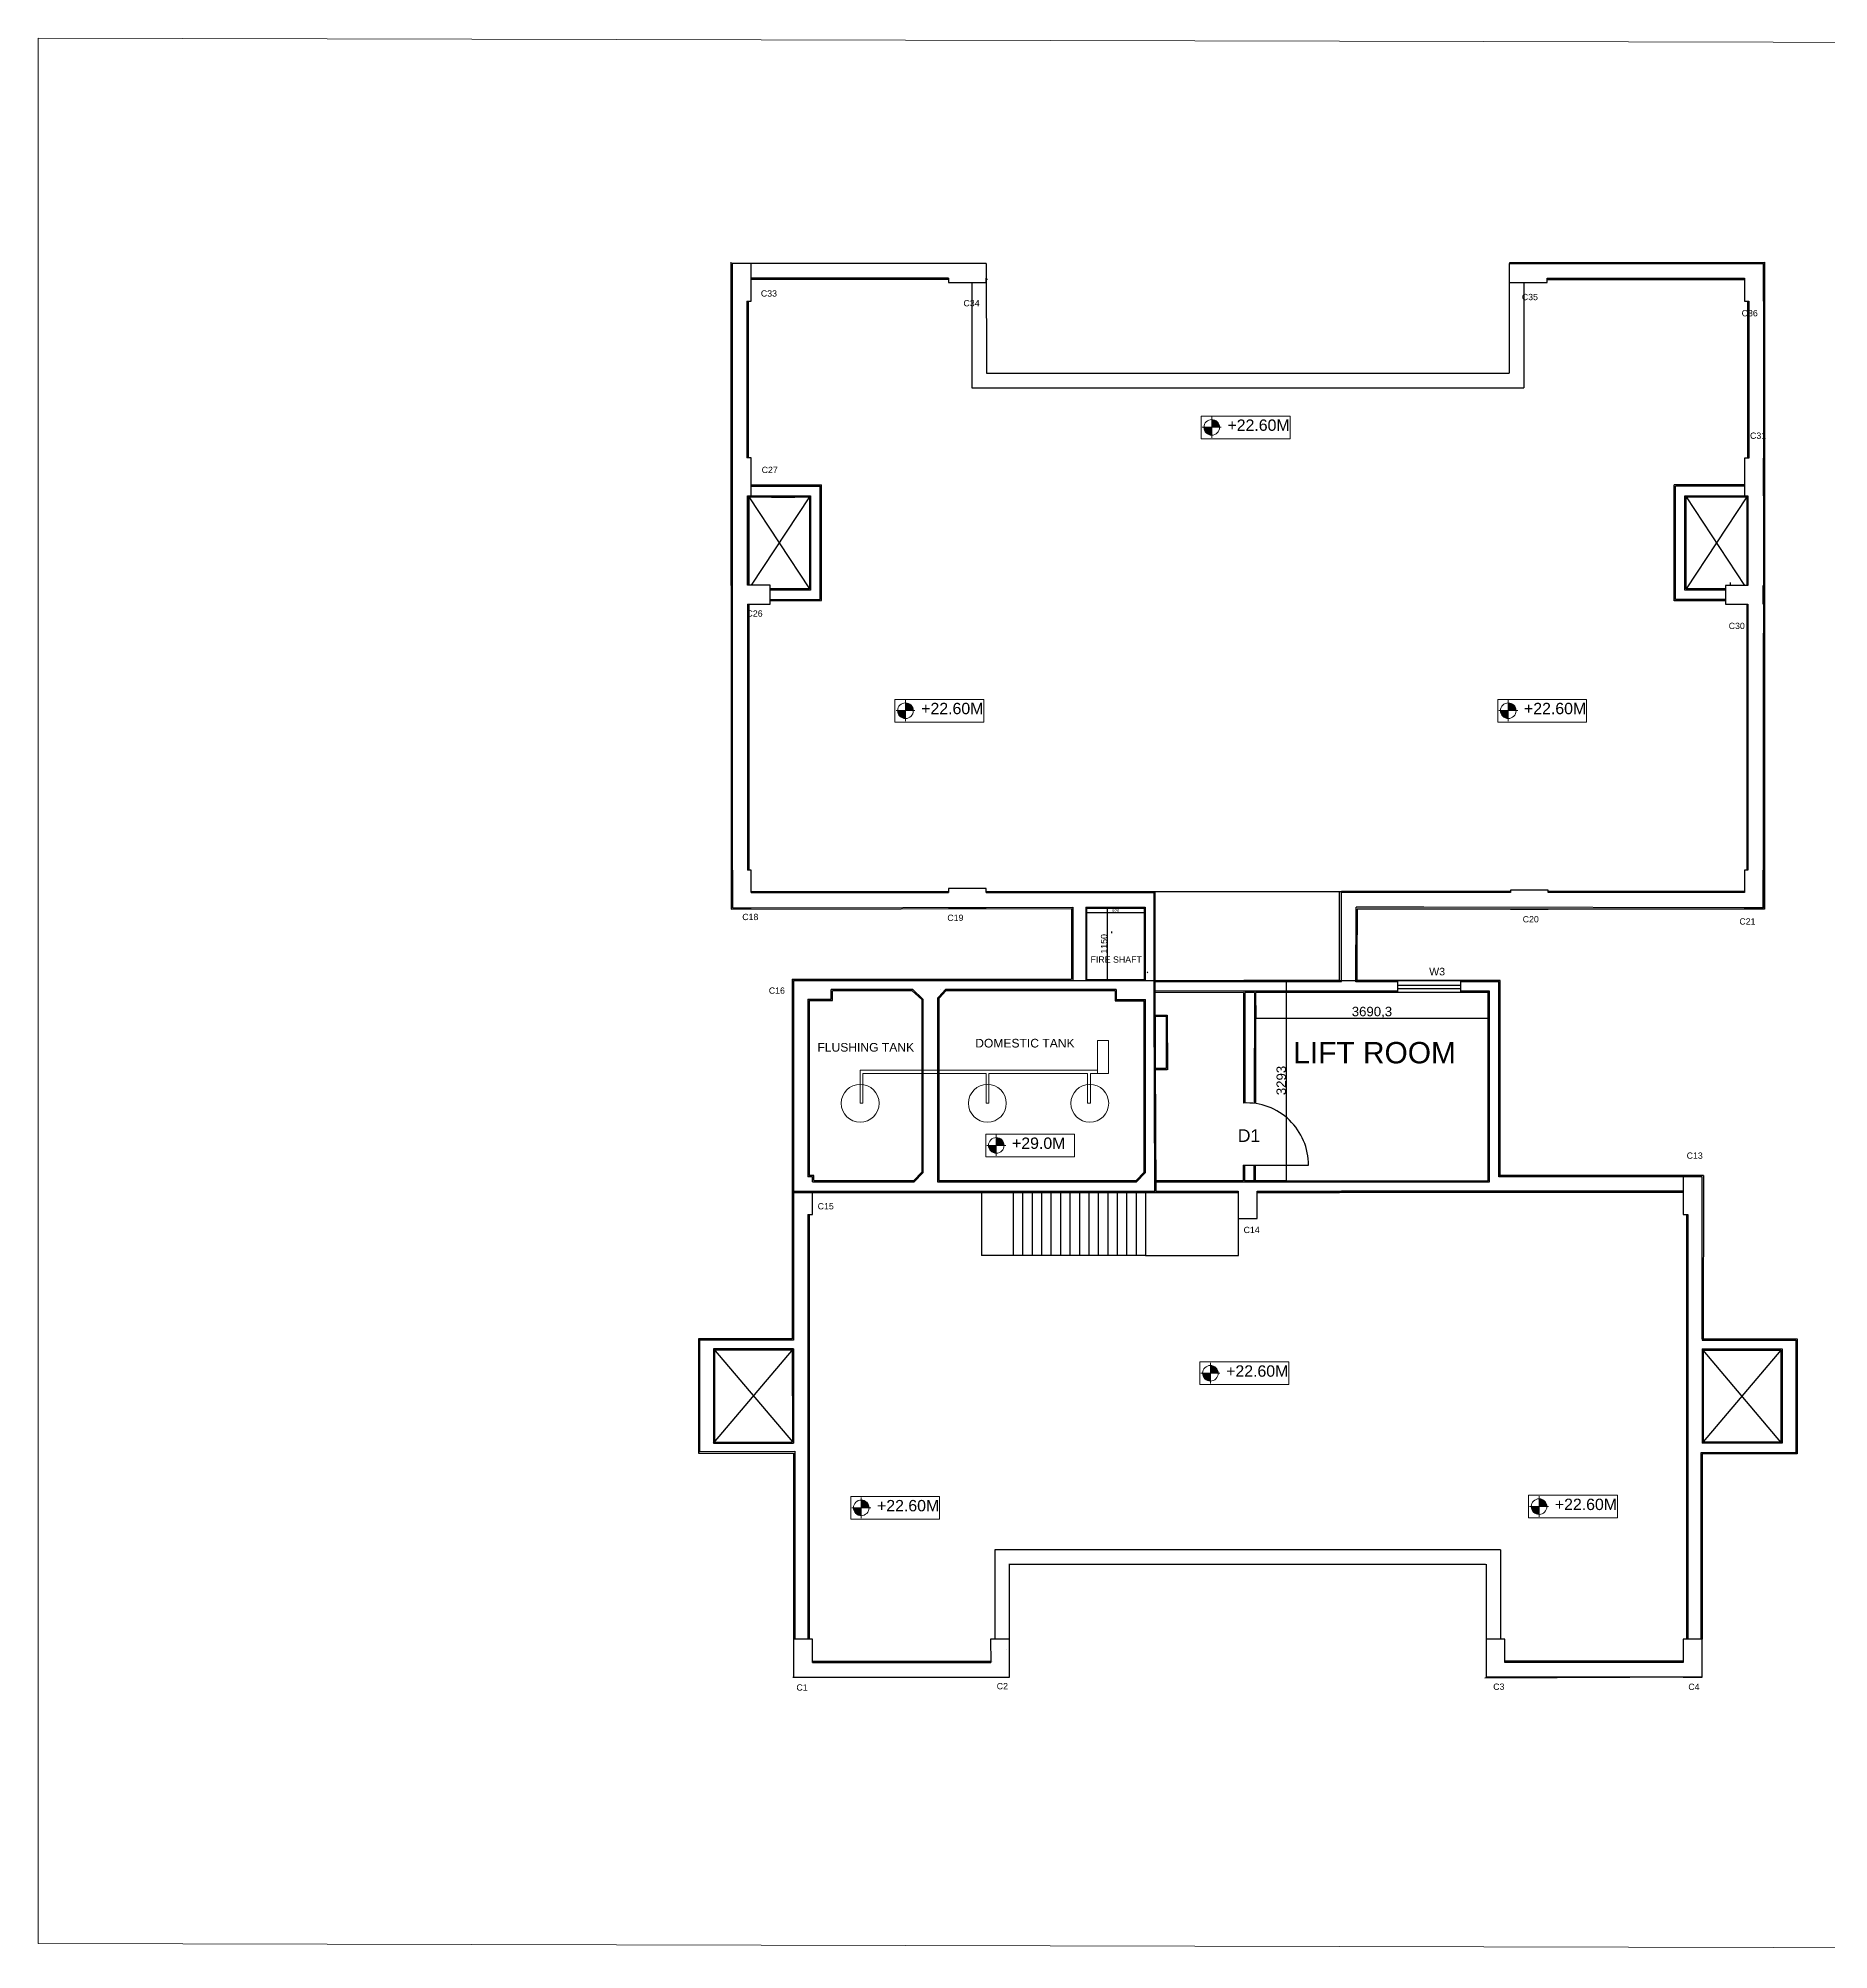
# Model space of a CAD drawing. Header units: millimetres. Extents: x -1932176 to 78768, y -1967 to 1266654.
# Drawn here: x -356992 to -328579, y 434854 to 465194 of the extents above; entities that cross this region are included whole.
import ezdxf

# ---------------------------------------------------------------- set-up
doc = ezdxf.new("R2010")
doc.units = ezdxf.units.MM
for name, color, linetype, lineweight in [('beam', 50, 'Continuous', 25), ('DOOR', 7, 'Continuous', 20), ('LEVEL', 252, 'Continuous', 13), ('SHEET', 7, 'Continuous', 13), ('text', 252, 'Continuous', 5)]:
    doc.layers.add(name, color=color, linetype=linetype, lineweight=lineweight)
doc.layers.add('column', color=7, linetype='Continuous')
doc.styles.get("Standard").update_dxf_attribs({"font": 'arial.ttf'})
doc.dimstyles.new('ISO-25', dxfattribs={"dimtxt": 150, "dimasz": 2.5, "dimexe": 1.25, "dimexo": 0.625, "dimtad": 1, "dimtxsty": 'Standard', "dimcen": 2.5, "dimadec": 0, "dimazin": 0, "dimtfac": 1, "dimtmove": 0, "dimatfit": 3, "dimfxl": 1, "dimarcsym": 0})

# ---------------------------------------------------------------- blocks, each defined once
blk = doc.blocks.new('*D255')
at = {"color": 0, "lineweight": -2, "ltscale": 30, "transparency": 16777216}
for p, q in [((-340355, 451388), (-340355, 451314)), ((-340353, 451315), (-339438, 451315)), ((-339435, 451388), (-339435, 451314))]:
    blk.add_line(p, q, dxfattribs=at)
at = {"color": 0, "ltscale": 30, "transparency": 16777216}
for points in [[(-340353, 451316), (-340353, 451315), (-340355, 451315)], [(-339438, 451315), (-339438, 451315), (-339435, 451315)]]:
    blk.add_solid(points, dxfattribs=at)
at = {"layer": 'Defpoints', "color": 0, "ltscale": 30, "transparency": 16777216}
for p in [(-340355, 451389), (-339435, 451389), (-339435, 451315)]:
    blk.add_point(p, dxfattribs=at)
at = {"color": 0, "ltscale": 30, "transparency": 16777216, "insert": (-339895, 451341), "char_height": 50, "attachment_point": 5, "rotation": 359.9945}
blk.add_mtext('920', dxfattribs=at)
blk = doc.blocks.new('*D256')
at = {"color": 0, "lineweight": -2, "ltscale": 30, "transparency": 16777216}
for p, q in [((-340355, 451389), (-340027, 451389)), ((-340028, 451386), (-340028, 450254)), ((-340355, 450252), (-340027, 450252))]:
    blk.add_line(p, q, dxfattribs=at)
at = {"color": 0, "ltscale": 30, "transparency": 16777216}
for points in [[(-340028, 451386), (-340027, 451386), (-340028, 451389)], [(-340028, 450254), (-340027, 450254), (-340028, 450252)]]:
    blk.add_solid(points, dxfattribs=at)
at = {"layer": 'Defpoints', "color": 0, "ltscale": 30, "transparency": 16777216}
for p in [(-340355, 451389), (-340356, 450252), (-340028, 450252)]:
    blk.add_point(p, dxfattribs=at)
at = {"color": 0, "ltscale": 30, "transparency": 16777216, "insert": (-340079, 450820), "char_height": 100, "attachment_point": 5, "rotation": 90}
blk.add_mtext('1150', dxfattribs=at)
blk = doc.blocks.new('*D257')
at = {"color": 0, "lineweight": -2, "ltscale": 30, "transparency": 16777216}
for p, q in [((-337693, 450238), (-337188, 450238)), ((-337189, 450236), (-337189, 447066)), ((-337700, 447063), (-337188, 447063))]:
    blk.add_line(p, q, dxfattribs=at)
at = {"color": 0, "ltscale": 30, "transparency": 16777216}
for points in [[(-337189, 450236), (-337188, 450236), (-337189, 450238)], [(-337189, 447066), (-337188, 447066), (-337189, 447063)]]:
    blk.add_solid(points, dxfattribs=at)
at = {"layer": 'Defpoints', "color": 0, "ltscale": 30, "transparency": 16777216}
for p in [(-337693, 450238), (-337700, 447063), (-337189, 447063)]:
    blk.add_point(p, dxfattribs=at)
at = {"color": 0, "ltscale": 30, "transparency": 16777216, "insert": (-337266, 448651), "char_height": 150, "attachment_point": 5, "rotation": 90}
blk.add_mtext('3293', dxfattribs=at)
blk = doc.blocks.new('*D574')
at = {"color": 0, "lineweight": -2, "ltscale": 30, "transparency": 16777216}
for p, q in [((-337674, 450046), (-337673, 449639)), ((-333983, 450048), (-333983, 449641)), ((-337671, 449640), (-333986, 449642))]:
    blk.add_line(p, q, dxfattribs=at)
at = {"color": 0, "ltscale": 30, "transparency": 16777216}
for points in [[(-337671, 449640), (-337671, 449640), (-337673, 449640)], [(-333986, 449643), (-333986, 449642), (-333983, 449642)]]:
    blk.add_solid(points, dxfattribs=at)
at = {"layer": 'Defpoints', "color": 0, "ltscale": 30, "transparency": 16777216}
for p in [(-337674, 450046), (-333983, 450048), (-333983, 449642)]:
    blk.add_point(p, dxfattribs=at)
at = {"color": 0, "ltscale": 30, "transparency": 16777216, "insert": (-335828, 449732), "char_height": 150, "attachment_point": 5, "rotation": 0.034}
blk.add_mtext('3690,3', dxfattribs=at)

msp = doc.modelspace()

# ---------------------------------------------------------------- hatches: boundary and pattern name
at = {"layer": 'LEVEL'}
h = msp.add_hatch(color=7, dxfattribs=at)
h.dxf.hatch_style = 1
h.paths.add_polyline_path([(-338370.55868, 459018.41609), (-338494.78786, 459018.41609, 0.0015394316), (-338494.79021, 459017.65111, 0.4142135624), (-338370.55868, 458893.41957)])
h.paths.add_polyline_path([(-338370.55868, 459141.88264), (-338370.55868, 459018.41609), (-338246.3295, 459018.41609, 0.4124111554)])
h = msp.add_hatch(color=7, dxfattribs=at)
h.dxf.hatch_style = 1
h.paths.add_polyline_path([(-343230.07773, 454521.2296), (-343354.30691, 454521.2296, 0.0015394316), (-343354.30926, 454520.46462, 0.4142135624), (-343230.07773, 454396.23308)])
h.paths.add_polyline_path([(-343230.07773, 454644.69616), (-343230.07773, 454521.2296), (-343105.84855, 454521.2296, 0.4124111554)])
h = msp.add_hatch(color=7, dxfattribs=at)
h.dxf.hatch_style = 1
h.paths.add_polyline_path([(-333664.49658, 454521.2296), (-333788.72576, 454521.2296, 0.0015394316), (-333788.72811, 454520.46462, 0.4142135624), (-333664.49658, 454396.23308)])
h.paths.add_polyline_path([(-333664.49658, 454644.69616), (-333664.49658, 454521.2296), (-333540.2674, 454521.2296, 0.4124111554)])
h = msp.add_hatch(color=7, dxfattribs=at)
h.dxf.hatch_style = 1
h.paths.add_polyline_path([(-341788.92704, 447621.83795), (-341913.15623, 447621.83795, 0.0015394316), (-341913.15858, 447621.07297, 0.4142135624), (-341788.92704, 447496.84144)])
h.paths.add_polyline_path([(-341788.92704, 447745.30451), (-341788.92704, 447621.83795), (-341664.69786, 447621.83795, 0.4124111554)])
h = msp.add_hatch(color=7, dxfattribs=at)
h.dxf.hatch_style = 1
h.paths.add_polyline_path([(-338391.13296, 444005.89305), (-338515.36214, 444005.89305, 0.0015394316), (-338515.36449, 444005.12807, 0.4142135624), (-338391.13296, 443880.89654)])
h.paths.add_polyline_path([(-338391.13296, 444129.35961), (-338391.13296, 444005.89305), (-338266.90378, 444005.89305, 0.4124111554)])
h = msp.add_hatch(color=7, dxfattribs=at)
h.dxf.hatch_style = 1
h.paths.add_polyline_path([(-343931.55654, 441869.14051), (-344055.78572, 441869.14051, 0.0015394316), (-344055.78808, 441868.37553, 0.4142135624), (-343931.55654, 441744.144)])
h.paths.add_polyline_path([(-343931.55654, 441992.60707), (-343931.55654, 441869.14051), (-343807.32736, 441869.14051, 0.4124111554)])
h = msp.add_hatch(color=7, dxfattribs=at)
h.dxf.hatch_style = 1
h.paths.add_polyline_path([(-333175.25585, 441889.57554), (-333299.48503, 441889.57554, 0.0015394316), (-333299.48738, 441888.81057, 0.4142135624), (-333175.25585, 441764.57903)])
h.paths.add_polyline_path([(-333175.25585, 442013.0421), (-333175.25585, 441889.57554), (-333051.02666, 441889.57554, 0.4124111554)])

# ---------------------------------------------------------------- linework, layer by layer
at = {"linetype": 'ByBlock', "transparency": 33554687}
for p, q in [((-345999.145, 461638.44818), (-345997.75799, 451369.2566)), ((-341947.56714, 461616.30125), (-345979.145, 461619.6002)), ((-345979.145, 461619.6002), (-345978.79246, 459019.38377)), ((-333647.75799, 461616.30141), (-329616.37098, 461619.6002)), ((-333644.78181, 461636.11123), (-329596.37098, 461638.44818)), ((-329616.37098, 461619.6002), (-329616.72352, 459019.34986)), ((-329596.37098, 461638.44818), (-329597.75799, 451369.2566)), ((-342547.75799, 461383.07003), (-345679.145, 461383.07003)), ((-342547.75799, 461363.07003), (-345679.145, 461363.07003)), ((-341947.75799, 461383.07003), (-341947.45682, 461383.07003)), ((-341927.75799, 461363.07003), (-341947.75799, 461363.07003)), ((-333047.75799, 461383.07003), (-329916.24829, 461383.07003)), ((-333047.75799, 461363.07003), (-329916.24829, 461363.07003)), ((-345747.75799, 461019.6002), (-345747.75799, 458533.07003)), ((-329867.75799, 461019.84559), (-329867.75799, 458530.89242)), ((-329847.80705, 461019.84559), (-329848.07724, 459019.38111)), ((-345978.79246, 459019.38377), (-345977.90656, 452485.05911)), ((-329847.75799, 459019.38107), (-329847.75799, 458530.89242)), ((-329616.72352, 459019.34986), (-329617.60943, 452485.0236)), ((-345735.0359, 457933.07003), (-345735.0359, 456511.66315)), ((-345715.0359, 457933.07003), (-345715.0359, 456511.66315)), ((-329880.48008, 457933.07003), (-329880.48008, 456509.52627)), ((-329860.48008, 457933.07003), (-329860.48008, 456509.52627)), ((-345735.0359, 456211.66315), (-345735.0359, 454633.07003)), ((-345715.0359, 456211.66315), (-345715.0359, 454613.07003)), ((-345378.42148, 456283.07003), (-344585.0359, 456283.07003)), ((-345378.42148, 456265.66071), (-344565.0359, 456271.92075)), ((-330217.10447, 456263.07003), (-331030.48008, 456263.07003)), ((-330217.10447, 456283.07003), (-331010.48008, 456283.07003)), ((-329880.48008, 456209.52627), (-329880.48008, 454613.07003)), ((-329860.48008, 456209.52627), (-329860.48008, 454633.07003)), ((-345735.0359, 454633.07003), (-345735.0359, 452485.05911)), ((-345715.0359, 454613.07003), (-345715.0359, 451989.25655)), ((-329880.48008, 454613.07003), (-329880.48008, 451988.63801)), ((-329860.48008, 454633.07003), (-329860.48008, 452485.05641)), ((-345977.90656, 452485.05911), (-345977.75799, 451389.25655)), ((-345735.0359, 452485.05911), (-345735.0359, 451989.25655)), ((-329860.48008, 452485.05641), (-329860.48008, 451988.63801)), ((-329617.60943, 452485.0236), (-329617.75799, 451389.25655)), ((-345677.75799, 451653.07003), (-342547.75799, 451653.07003)), ((-345677.75799, 451633.07003), (-342547.75799, 451633.07003)), ((-341947.75799, 451653.07003), (-341915.0359, 451653.07003)), ((-341947.75799, 451633.07003), (-341935.0359, 451633.07003)), ((-341935.0359, 451633.07003), (-339285.47939, 451633.35384)), ((-341915.0359, 451653.07003), (-336310.72153, 451653.11208)), ((-339285.34567, 450384.87961), (-339285.47939, 451633.35384)), ((-336311.00601, 450219.73265), (-336310.72634, 451633.72453)), ((-333630.31044, 451633.09894), (-336310.73219, 451633.72453)), ((-333630.31044, 451653.07212), (-336310.7274, 451653.11208)), ((-329917.44872, 451653.07003), (-333030.31044, 451653.07003)), ((-329917.44872, 451633.07003), (-333030.31044, 451633.07003)), ((-345997.75799, 451369.2566), (-340593.59064, 451380.37725)), ((-345977.75799, 451389.25655), (-340573.59064, 451400.41051)), ((-339285.48151, 451403.06911), (-339285.0359, 451403.07003)), ((-339285.0359, 451383.06999), (-339284.99462, 451383.07007)), ((-336080.93822, 450218.88932), (-336080.66181, 451402.60192)), ((-336080.66788, 451370.39087), (-336080.72724, 451370.39088)), ((-336060.94873, 450238.88436), (-336060.66795, 451370.38737)), ((-336060.92229, 450527.00619), (-336060.66795, 451370.38737)), ((-329597.75799, 451369.2566), (-336060.66795, 451370.38737)), ((-329617.75799, 451389.25655), (-335021.92534, 451400.41051)), ((-345028.56744, 450259.33209), (-345026.25574, 444551.25699)), ((-345008.56744, 450239.65758), (-345007.44156, 447469.17763)), ((-339285.2974, 449934.24418), (-339285.34567, 450384.87961)), ((-344778.56744, 449939.65758), (-344778.56744, 447469.17763)), ((-343278.56744, 450093.39592), (-344408.56744, 450093.39592)), ((-343278.56744, 450073.39592), (-344388.56744, 450073.39592)), ((-343125.58642, 450073.39508), (-343278.56755, 450073.39592)), ((-343115.58631, 450093.39503), (-343278.56744, 450093.39592)), ((-339885.2974, 450093.37733), (-342594.94328, 450093.39218)), ((-339905.2974, 450073.37744), (-342587.22538, 450073.39214)), ((-344758.56744, 449919.65758), (-344758.56744, 447143.2592)), ((-344757.52033, 449919.65758), (-344758.55995, 447143.2592)), ((-339443.46394, 449934.24418), (-339443.46394, 449934.22669)), ((-339423.46394, 449934.24418), (-339423.46394, 449934.23074)), ((-345007.44156, 447469.17763), (-345006.24762, 444531.257)), ((-344778.56744, 447469.17763), (-344778.56744, 447123.2592)), ((-344707.05715, 447043.41033), (-343091.31855, 447043.73854)), ((-344687.05715, 447063.41439), (-343099.80688, 447063.73682)), ((-342722.62189, 447043.76525), (-339561.95554, 447044.45344)), ((-342702.60482, 447063.71161), (-339570.44593, 447064.44958)), ((-330588.72297, 447123.26027), (-333814.06064, 447123.66414)), ((-330566.87194, 447144.02912), (-333794.03191, 447144.27963)), ((-330566.87194, 447144.02912), (-330569.26024, 444551.25699)), ((-345007.20724, 446892.59491), (-339271.28075, 446894.51454)), ((-345007.05715, 446873.99057), (-341564.17177, 446873.99057)), ((-341564.17177, 446873.99057), (-337949.65269, 446874.35336)), ((-337649.65269, 446874.38347), (-336343.85558, 446874.51453)), ((-333841.44643, 446873.94718), (-336343.85558, 446874.51453)), ((-333861.44186, 446893.95175), (-336311.51036, 446894.51231)), ((-333794.08941, 446893.93636), (-333861.44186, 446893.95175)), ((-330888.72297, 446873.27243), (-333841.44643, 446873.94718)), ((-330888.72297, 446893.27243), (-333794.08941, 446893.93636)), ((-344778.53694, 446523.2592), (-344778.53694, 442738.13668)), ((-344758.53694, 446523.2592), (-344758.53694, 439783.25564)), ((-330836.9802, 446523.26027), (-330836.9802, 439783.25564)), ((-330816.97904, 446523.26027), (-330816.97904, 444543.25604)), ((-330816.97904, 444543.25604), (-330816.97895, 442743.77229)), ((-330589.26023, 444551.257), (-330589.26836, 444531.257)), ((-345006.19157, 444393.31172), (-346278.6284, 444393.25347)), ((-346278.6284, 444393.25347), (-346278.6273, 442893.25494)), ((-345006.18342, 444373.25562), (-346278.62731, 444373.25347)), ((-346258.6284, 444393.25349), (-346258.6273, 442893.25495)), ((-345026.18344, 444373.32196), (-345025.5903, 442913.76416)), ((-345006.19157, 444393.32305), (-345005.99335, 442893.77212)), ((-344778.59236, 444373.25603), (-344778.53694, 444373.25603)), ((-330816.92362, 444373.25603), (-330816.97904, 444373.25603)), ((-330589.86459, 444393.31224), (-330589.93381, 442893.77229)), ((-330589.32441, 444393.32305), (-330589.32441, 444393.31221)), ((-330589.32441, 444393.31221), (-329316.88758, 444393.25347)), ((-330569.33254, 444373.32196), (-330569.92568, 442913.76416)), ((-330569.33254, 444373.30871), (-329336.88759, 444373.25457)), ((-329336.88759, 444373.25457), (-329336.88791, 442893.26307)), ((-329316.88758, 444393.25347), (-329316.88868, 442893.25494)), ((-346516.62706, 442738.13668), (-345005.97277, 442738.13668)), ((-346496.62707, 442763.25479), (-344985.97638, 442765.38217)), ((-346278.63543, 442913.25494), (-345022.55614, 442913.76539)), ((-346278.6273, 442893.25494), (-345005.58217, 442893.77229)), ((-345005.97277, 442738.13668), (-345005.58217, 439783.25564)), ((-344985.97638, 442765.38217), (-344985.58217, 439783.25828)), ((-330816.97895, 442743.77229), (-330816.97882, 439783.25564)), ((-329078.88892, 442743.25477), (-330609.87539, 442743.71062)), ((-329316.88868, 442893.25494), (-330589.93381, 442893.77229)), ((-329078.88892, 442723.25495), (-330589.8672, 442722.66677)), ((-329336.88866, 442913.26307), (-330569.92568, 442913.76416)), ((-344707.05715, 439433.25604), (-341877.10068, 439433.25604)), ((-344707.05715, 439413.25604), (-341877.02423, 439413.25604)), ((-341877.02423, 439413.25604), (-341877.02422, 439413.24791)), ((-341877.02423, 439413.25604), (-341877.02422, 439413.24791)), ((-341857.02422, 439433.25604), (-341857.03235, 439433.25604)), ((-341857.02422, 439433.25604), (-341857.03235, 439433.25604)), ((-341631.45439, 439612.74751), (-341631.39641, 439612.74751)), ((-334017.07732, 439413.25604), (-334015.66289, 439413.25604)), ((-334015.66289, 439413.25604), (-334015.66289, 439413.24791)), ((-330888.72297, 439433.23073), (-333717.07732, 439433.25493)), ((-330888.72297, 439413.25604), (-333717.07732, 439413.25604)), ((-345007.05715, 439183.25564), (-341578.43866, 439183.25564)), ((-341856.93076, 439183.25564), (-341856.93072, 439183.16488)), ((-341856.93076, 439183.25564), (-341856.93072, 439183.16488)), ((-330588.72297, 439183.25564), (-334036.90819, 439163.25564)), ((-330588.72297, 439183.25564), (-334017.07732, 439183.25564)), ((-333995.56942, 439183.25564), (-333995.56938, 439183.16488))]:
    msp.add_line(p, q, dxfattribs=at)
at = {"color": 2}
for p, q in [((-345679.26769, 461619.35482), (-345679.145, 461619.6002)), ((-345979.145, 461019.6002), (-345979.06367, 461019.76285)), ((-330588.85014, 446523.51461), (-330588.72297, 446523.26027))]:
    msp.add_line(p, q, dxfattribs=at)
at = {"ltscale": 30}
for p, q in [((-341947.56714, 461616.30125), (-341946.74385, 459875.80252)), ((-333647.75799, 461616.30141), (-333647.75799, 459875.80252)), ((-333047.75799, 461635.70496), (-333047.75799, 461636.11123)), ((-342177.17967, 461316.30141), (-342175.02145, 459645.80252)), ((-333417.677, 461316.30141), (-333417.22601, 459645.80252)), ((-345727.75799, 461019.6002), (-345727.75799, 458533.07003)), ((-342175.02145, 459645.80252), (-333417.22601, 459645.80252)), ((-341946.74385, 459875.80252), (-333647.75799, 459875.80252)), ((-345998.79395, 459019.38377), (-345998.79125, 459019.38377)), ((-329867.76069, 459019.38377), (-329867.75799, 459019.38377)), ((-345715.0359, 457913.07003), (-344755.0359, 456453.07003)), ((-345678.64518, 458103.07003), (-344565.0359, 458103.07003)), ((-345678.64518, 458083.07003), (-344585.0359, 458083.07003)), ((-344755.0359, 457913.07003), (-345676.50892, 456511.66315)), ((-344585.0359, 456283.07003), (-344585.0359, 458083.07003)), ((-344565.0359, 456271.92075), (-344565.0359, 458103.07003)), ((-329916.87109, 458103.07003), (-331030.48008, 458103.07003)), ((-331030.48008, 456263.07003), (-331030.48008, 458103.07003)), ((-329916.87109, 458083.07003), (-331010.48008, 458083.07003)), ((-331010.48008, 456283.07003), (-331010.48008, 458083.07003)), ((-330840.48008, 457913.07003), (-329917.60198, 456509.52627)), ((-329880.48008, 457913.07003), (-330840.48008, 456453.07003)), ((-329916.87109, 458083.07003), (-330611.22634, 458083.07003)), ((-345998.79395, 452485.05911), (-345997.9087, 452485.05911)), ((-329880.48278, 452485.05911), (-329880.48008, 452485.05911)), ((-339265.48151, 450384.87961), (-339265.48151, 451653.07217)), ((-336342.65958, 450238.95427), (-336342.3037, 451653.11184)), ((-336060.66795, 451370.38737), (-336060.66795, 450960.38737)), ((-339262.50239, 448955.30214), (-339265.48151, 450384.87961)), ((-336342.65958, 450238.95427), (-337862.65953, 450238.00828)), ((-337843.18957, 450239.32662), (-337843.19251, 450238.0204)), ((-337693.18928, 450239.2894), (-337693.19192, 450238.11375)), ((-337673.18924, 450239.28444), (-337673.19184, 450238.1262)), ((-333793.70359, 450238.32175), (-336060.99378, 450238.88437)), ((-333794.03233, 447123.93993), (-333793.2595, 450238.32164)), ((-343125.58642, 450073.39508), (-342972.60605, 449934.69393)), ((-343115.58631, 450093.39503), (-342952.60601, 449943.55722)), ((-342972.60605, 449934.69393), (-342972.62106, 447195.37837)), ((-342952.60601, 449943.55722), (-342952.6211, 447187.295)), ((-342722.60593, 449957.9978), (-342722.62189, 447043.76525)), ((-342703.29659, 449978.63131), (-342722.60593, 449957.9978)), ((-342703.29659, 449978.63131), (-342594.94328, 450093.39218)), ((-342700.13281, 449952.74189), (-342702.60482, 447063.71161)), ((-342688.69364, 449964.96552), (-342700.13281, 449952.74189)), ((-342688.69364, 449964.96552), (-342587.22538, 450073.39214)), ((-336342.65958, 450068.95427), (-339285.31179, 450068.63907)), ((-337863.28221, 450215.41652), (-339265.12227, 450212.4952)), ((-337863.66119, 450045.78463), (-339264.76878, 450042.86484)), ((-337863.66119, 450045.78463), (-337867.57535, 448293.80796)), ((-337673.24197, 450215.81254), (-337863.28221, 450215.41652)), ((-337843.62426, 450045.82638), (-337847.55826, 448294.62956)), ((-337693.62318, 450046.13897), (-337843.62426, 450045.82638)), ((-337693.62318, 450046.13897), (-337697.57329, 448287.77002)), ((-337673.62304, 450046.18065), (-337677.57923, 448285.10524)), ((-336342.65958, 450048.95427), (-337673.62304, 450046.18065)), ((-336311.00622, 450218.65133), (-337673.24197, 450215.81254)), ((-333983.32712, 450048.3688), (-336342.70177, 450048.95427)), ((-335424.27463, 450068.72636), (-336342.6968, 450068.95427)), ((-335424.23741, 450218.72636), (-336080.93822, 450218.88932)), ((-335424.26387, 450162.10757), (-334424.26387, 450162.10757)), ((-335424.26387, 450112.10757), (-334424.26387, 450112.10757)), ((-333963.31968, 450068.36383), (-334424.27469, 450068.47822)), ((-333963.28246, 450218.36383), (-334424.23747, 450218.47821)), ((-333984.06854, 447060.54434), (-333983.32216, 450068.36879)), ((-333964.07106, 447040.41415), (-333963.31968, 450068.36383)), ((-333813.67313, 450218.3267), (-333963.28246, 450218.36383)), ((-333814.06064, 447123.66414), (-333813.67313, 450218.3267)), ((-339263.99195, 449690.09088), (-339075.9284, 449690.09088)), ((-339263.99195, 449670.09088), (-339095.99727, 449670.09088)), ((-339095.99727, 449670.09088), (-339095.99727, 448840.41503)), ((-339075.9284, 449690.09088), (-339072.32237, 448820.43089)), ((-339095.99727, 448840.41503), (-339261.94181, 448839.61095)), ((-339075.93495, 448820.41527), (-339261.8449, 448819.61118)), ((-345027.44556, 447469.17763), (-345027.43746, 447469.17763)), ((-337869.77721, 447308.25666), (-337870.32975, 447060.93928)), ((-337849.77411, 447308.25888), (-337850.3298, 447060.89435)), ((-337699.77369, 447308.27547), (-337700.33018, 447060.55738)), ((-337679.77364, 447308.27768), (-337680.33023, 447060.51245)), ((-343099.80688, 447063.73682), (-342972.62106, 447195.37837)), ((-343091.31855, 447043.73854), (-342952.6211, 447187.295)), ((-339570.44593, 447064.44958), (-339441.46977, 447197.94419)), ((-339561.95554, 447044.45344), (-339421.46981, 447189.86083)), ((-344778.53694, 442738.13668), (-344778.53694, 439783.25564)), ((-330609.87539, 442743.71062), (-330608.72297, 439783.24785)), ((-330589.86743, 442723.25495), (-330588.72297, 439783.25564)), ((-341808.43866, 439783.25564), (-341808.43866, 441206.54749)), ((-341808.43866, 441206.54749), (-333787.0299, 441206.54749)), ((-333787.0299, 441201.83342), (-333787.0299, 439783.25564)), ((-341588.55176, 440973.25564), (-334027.143, 440973.25564)), ((-341578.43866, 439183.25564), (-341578.43866, 440973.25564)), ((-334017.0299, 440973.25564), (-334017.0299, 439183.25564))]:
    msp.add_line(p, q, dxfattribs=at)
at = {"color": 252, "ltscale": 30}
for p, q in [((-329616.37098, 461619.6002), (-329616.37098, 460639.6002)), ((-345357.06305, 457907.54017), (-344984.28964, 457907.54017)), ((-330245.97172, 457916.10238), (-330610.94647, 457915.55764)), ((-330142.46185, 456556.66177), (-330142.46185, 456509.52627)), ((-339961.34337, 451016.85195), (-339961.34337, 450991.85195)), ((-339285.33011, 450239.68449), (-333793.2595, 450238.32164)), ((-335424.23245, 450238.72636), (-335424.27959, 450048.72637)), ((-334424.23251, 450238.47821), (-334424.27966, 450048.47822)), ((-333984.07106, 447040.41665), (-333984.07106, 447040.42809)), ((-342021.24045, 446874.20566), (-342021.24045, 445874.20566)), ((-341521.24045, 446874.20566), (-341521.24045, 445874.20566)), ((-341371.24045, 446874.20566), (-341371.24045, 445874.20566)), ((-341221.24045, 446874.20566), (-341221.24045, 445874.20566)), ((-341071.24045, 446874.20566), (-341071.24045, 445874.20566)), ((-340921.24045, 446874.20566), (-340921.24045, 445874.20566)), ((-340771.24045, 446874.20566), (-340771.24045, 445874.20566)), ((-340621.24045, 446874.20566), (-340621.24045, 445874.20566)), ((-340471.24045, 446874.20566), (-340471.24045, 445874.20566)), ((-340321.24045, 446874.20566), (-340321.24045, 445874.20566)), ((-340171.24045, 446874.20566), (-340171.24045, 445874.20566)), ((-340021.24045, 446874.20566), (-340021.24045, 445874.20566)), ((-339871.24045, 446874.20566), (-339871.24045, 445874.20566)), ((-339721.24045, 446874.20566), (-339721.24045, 445874.20566)), ((-339571.24045, 446874.20566), (-339571.24045, 445874.20566)), ((-339421.24045, 446874.20566), (-339421.24045, 445874.20566)), ((-333964.0894, 446893.95764), (-333964.0894, 446893.97523)), ((-337946.6851, 445874.20566), (-337946.6851, 446460.4464)), ((-339421.24045, 445874.20566), (-342021.24045, 445874.20566)), ((-339421.24045, 445874.20566), (-337946.6851, 445874.20566))]:
    msp.add_line(p, q, dxfattribs=at)
at = {"transparency": 16777216}
for p, q in [((-344984.28964, 457933.07003), (-344984.28964, 457935.0213)), ((-330611.22634, 457933.07003), (-330611.22634, 457935.0213)), ((-340593.59064, 451400.41051), (-340593.59064, 451400.36923)), ((-340593.59064, 451380.37725), (-340593.59064, 450259.65699)), ((-340573.59064, 451400.41051), (-340573.59064, 450239.65758)), ((-340367.48162, 451400.83591), (-339424.07105, 451400.65829)), ((-340367.48162, 451400.83591), (-340367.10142, 450744.62481)), ((-340355.48162, 451388.65824), (-340355.54338, 450744.6248)), ((-340355.48162, 451388.65824), (-339435.48163, 451388.65829)), ((-339435.48186, 450401.34692), (-339435.48175, 451388.65829)), ((-339423.48186, 450400.07581), (-339423.48175, 451400.65829)), ((-335001.92534, 451400.41051), (-336080.66181, 451402.60192)), ((-340367.10142, 450744.62481), (-340366.8089, 450239.75248)), ((-340355.54338, 450744.6248), (-340355.59064, 450251.75905)), ((-345028.56744, 450259.33209), (-340593.59064, 450259.65699)), ((-345008.56744, 450239.65758), (-340573.59064, 450239.65758)), ((-340581.82238, 450239.75248), (-339285.33011, 450239.68449)), ((-340355.59064, 450251.75905), (-339435.48175, 450251.67074)), ((-339435.48187, 450251.67086), (-339435.48186, 450401.34692)), ((-339423.48187, 450239.66969), (-339423.48186, 450400.07581)), ((-342675.56513, 450093.39262), (-342675.56512, 450093.39592)), ((-342375.56452, 450093.39098), (-342375.56451, 450093.39592)), ((-342075.56392, 450093.38933), (-342075.5639, 450093.39592)), ((-341775.56331, 450093.38769), (-341775.56329, 450093.39592)), ((-341475.56282, 450093.38605), (-341475.5628, 450093.39592)), ((-341175.56209, 450093.3844), (-341175.56207, 450093.39592)), ((-339441.59074, 447197.81898), (-339443.45025, 449914.24418)), ((-339421.46981, 447189.86083), (-339423.46394, 449934.23074)), ((-339271.31651, 446894.51453), (-339285.2974, 449934.24418)), ((-339252.4185, 446874.2226), (-339262.50239, 448955.30214)), ((-337869.77721, 447308.25666), (-336835.30238, 447308.37107)), ((-330589.26834, 444551.257), (-330588.72297, 447123.26027)), ((-345026.25574, 444551.25699), (-346516.62839, 444551.25589)), ((-346516.62839, 444551.25602), (-346516.62706, 442743.25603)), ((-345006.24762, 444531.257), (-346496.62839, 444531.25604)), ((-346496.62839, 444531.25604), (-346496.62707, 442763.25479)), ((-345006.24764, 444551.257), (-345006.25575, 444551.257)), ((-330589.26836, 444531.257), (-329098.88759, 444531.25604)), ((-330569.26024, 444551.25699), (-329078.88759, 444551.25589)), ((-329098.88759, 444531.25604), (-329098.88892, 442743.25605)), ((-329078.88759, 444551.25602), (-329078.88892, 442743.25603)), ((-346278.6284, 444381.25347), (-346278.62851, 444381.25347)), ((-346278.6284, 444393.25347), (-345022.55614, 442913.76539)), ((-346278.6273, 442893.25494), (-345006.19157, 444393.32305)), ((-346266.6284, 444393.2536), (-346266.6284, 444393.25348)), ((-345008.98594, 444393.25604), (-345008.98594, 444393.32305)), ((-330586.53004, 444393.25604), (-330586.53004, 444393.32305)), ((-329336.88759, 444373.25457), (-330569.92568, 442913.76416)), ((-329336.88866, 442913.26307), (-330569.33254, 444373.32196)), ((-329328.88758, 444393.2536), (-329328.88758, 444393.25348)), ((-329316.88758, 444381.25347), (-329316.88747, 444381.25347)), ((-346516.62706, 442743.25604), (-346516.62706, 442738.13668)), ((-329098.88892, 442743.25604), (-329098.88892, 442723.25495)), ((-329078.88892, 442743.25604), (-329078.88892, 442723.25495))]:
    msp.add_line(p, q, dxfattribs=at)
for p, q in [((-339253.33829, 447064.04615), (-337870.32486, 447063.12704)), ((-339253.24165, 447044.10223), (-333964.07106, 447040.41415)), ((-337850.32482, 447063.11375), (-337700.32466, 447063.01406)), ((-337680.32464, 447063.00077), (-333984.06854, 447060.54434)), ((-339252.51682, 446894.51451), (-337949.65269, 446894.51354)), ((-337649.65269, 446894.51331), (-336311.70367, 446894.51231)), ((-336311.89699, 446894.51231), (-336311.51036, 446894.51231))]:
    msp.add_line(p, q)
for points in [[(-345747.75799, 461019.6002), (-345679.145, 461019.6002), (-345679.145, 461619.6002), (-345979.145, 461619.6002), (-345979.145, 461019.6002), (-345979.06365, 461019.6002)], [(-342547.75799, 461383.07003), (-342547.75799, 461316.30141), (-341947.75799, 461316.30141), (-341947.75799, 461383.07003)], [(-333647.75799, 461383.07003), (-333647.75799, 461316.30141), (-333047.75799, 461316.30141), (-333047.75799, 461383.07003)], [(-329916.24829, 461383.07003), (-329916.24829, 461019.84559), (-329847.80705, 461019.84559)], [(-345735.0359, 457933.07003), (-345678.64518, 457933.07003), (-345678.64518, 458533.07003), (-345747.75799, 458533.07003)], [(-345735.0359, 456211.66315), (-345378.42148, 456211.66315), (-345378.42148, 456511.66315), (-345735.0359, 456511.66315)], [(-329860.48008, 456509.52627), (-330217.10447, 456509.52627), (-330217.10447, 456209.52627), (-329860.48008, 456209.52627)], [(-345677.75799, 451633.07003), (-345677.75799, 451989.25655), (-345735.0359, 451989.25655)], [(-329860.48008, 451988.63801), (-329917.44872, 451988.63801), (-329917.44872, 451633.07003)], [(-341947.75799, 451633.07003), (-341947.75799, 451697.60957), (-342547.75799, 451697.60957), (-342547.75799, 451633.07003)], [(-333030.31044, 451633.07003), (-333030.31044, 451669.94118), (-333630.31044, 451669.94118), (-333630.31044, 451633.09894)], [(-344778.56744, 449939.65758), (-344408.56744, 449939.65758), (-344408.56744, 450093.39592)], [(-344758.56744, 449919.65758), (-344388.56744, 449919.65758), (-344388.56744, 450073.39592)], [(-339905.2974, 450073.37744), (-339905.2974, 449914.24418), (-339443.45025, 449914.24418)], [(-339885.2974, 450093.37733), (-339885.2974, 449934.24418), (-339423.46394, 449934.24418)], [(-330588.8502, 446523.26027), (-330588.72297, 446523.26027), (-330588.72297, 447123.26027), (-330888.72297, 447123.26027), (-330888.72297, 446523.26027), (-330816.97904, 446523.26027)], [(-344778.53694, 446523.2592), (-344707.05715, 446523.2592), (-344707.05715, 446892.71689)], [(-337949.65269, 446894.51354), (-337949.65269, 446460.4464), (-337649.65269, 446460.4464), (-337649.65269, 446894.51331)], [(-344707.05715, 439413.25604), (-344707.05715, 439783.25564), (-345007.05715, 439783.25564), (-345007.05715, 439183.25564)], [(-341578.43866, 439413.25604), (-341578.43866, 439783.25564), (-341878.43866, 439783.25564), (-341877.02423, 439413.25604)], [(-333717.07732, 439413.25604), (-333717.07732, 439783.25564), (-334017.07732, 439783.25564), (-334017.07732, 439413.25604)], [(-330588.72297, 439183.25564), (-330588.72297, 439783.25564), (-330888.72297, 439783.25564), (-330888.72297, 439413.25604)]]:
    msp.add_lwpolyline(points)
at = {"color": 2}
for points in [[(-341947.75799, 461616.30141), (-342547.75799, 461616.30141)], [(-333047.75799, 461616.30141), (-333647.75799, 461616.30141)], [(-329616.4523, 461019.84559), (-329616.24829, 461019.84559), (-329616.24829, 461619.84559), (-329916.24829, 461619.84559), (-329916.24829, 461619.35482)], [(-345978.64518, 458533.07003), (-345978.64518, 457933.07003)], [(-345978.42148, 456511.66315), (-345978.42148, 456211.66315), (-345978.4118, 456211.66315)], [(-329617.10447, 456209.52627), (-329617.10447, 456509.52627)], [(-345977.75799, 451989.25655), (-345977.75799, 451389.25655), (-345677.75799, 451389.25655), (-345677.75799, 451389.87574)], [(-329917.44872, 451389.8751), (-329917.44872, 451388.63801), (-329617.44872, 451388.63801), (-329617.44872, 451988.63801), (-329617.67673, 451988.63801)], [(-342547.75799, 451397.60957), (-341947.75799, 451397.60957)], [(-333630.31044, 451369.96215), (-333630.31044, 451369.94118), (-333030.31044, 451369.94118)], [(-344408.56744, 450239.65758), (-345008.56744, 450239.65758), (-345008.56744, 449939.65758), (-345008.44553, 449939.65758)], [(-345007.05715, 447123.2592), (-345007.05715, 446523.2592)], [(-344707.05715, 447043.41033), (-344707.05715, 447123.2592), (-344778.56744, 447123.2592)], [(-344687.05715, 447063.41439), (-344687.05715, 447143.2592), (-344758.56744, 447143.2592)], [(-344687.05715, 447043.41033), (-344687.05715, 447043.41439)], [(-345007.05715, 439183.25564), (-344707.05715, 439183.25564)], [(-341878.43866, 439183.25564), (-341878.43866, 439183.25564), (-341578.43866, 439183.25564)], [(-334017.07732, 439183.25564), (-334017.07732, 439183.25564), (-333717.07732, 439183.25564)], [(-330888.72297, 439183.25564), (-330888.72297, 439183.25564), (-330588.72297, 439183.25564)]]:
    msp.add_lwpolyline(points, dxfattribs=at)
at = {"ltscale": 30}
for points in [[(-345735.0359, 456511.66315), (-345735.0359, 457933.07003), (-344735.0359, 457933.07003), (-344735.0359, 456433.07003), (-345378.42148, 456433.07003)], [(-345715.0359, 456511.66315), (-345715.0359, 457913.07003), (-344755.0359, 457913.07003), (-344755.0359, 456453.07003), (-345378.42148, 456453.07003)], [(-330217.10447, 456433.07003), (-330860.48008, 456433.07003), (-330860.48008, 457933.07003), (-329860.48008, 457933.07003), (-329860.48008, 456509.52627)], [(-330217.10447, 456453.07003), (-330840.48008, 456453.07003), (-330840.48008, 457913.07003), (-329880.48008, 457913.07003), (-329880.48008, 456509.52627)]]:
    msp.add_lwpolyline(points, dxfattribs=at)
at = {"transparency": 16777216}
msp.add_lwpolyline([(-345016.36073, 439183.25564), (-341588.55176, 439183.25564)], dxfattribs=at)
msp.add_arc((-337817.29773, 447313.12795), 981.96798, 359.552175227, 92.934877477, dxfattribs=at)
at = {"layer": 'beam', "color": 0, "linetype": 'ByBlock', "lineweight": 20, "transparency": 16777216}
msp.add_lwpolyline([(-340182.6788, 448761.3194), (-340182.6788, 449284.23702), (-340009.03309, 449284.23702), (-340009.03309, 448761.3194)], close=True, dxfattribs=at)
for points in [[(-343949.47047, 448761.3194), (-343949.47047, 448815.51963), (-340182.6788, 448815.51963), (-340182.6788, 448761.3194), (-340295.61402, 448761.3194)], [(-343905.52919, 448761.3194), (-343905.52919, 448288.79919), (-343949.47047, 448288.79919), (-343949.47047, 448815.51963)], [(-341949.69024, 448761.3194), (-343905.52919, 448761.3194)], [(-341905.74895, 448761.3194), (-341905.74895, 448288.79919), (-341949.69024, 448288.79919), (-341949.69024, 448761.3194)], [(-340339.55531, 448761.3194), (-341905.74895, 448761.3194)], [(-340295.61402, 448761.3194), (-340295.61402, 448288.79919), (-340339.55531, 448288.79919), (-340339.55531, 448761.3194)]]:
    msp.add_lwpolyline(points, dxfattribs=at)
for centre in [(-343949.47047, 448288.79919), (-341930.26628, 448288.79919), (-340305.07958, 448288.79919)]:
    msp.add_circle(centre, 300, dxfattribs=at)
at = {"layer": 'column'}
msp.add_lwpolyline([(-329847.75799, 458530.89242), (-329916.87109, 458530.89242), (-329916.87109, 457930.89242), (-329860.48008, 457930.89242)], dxfattribs=at)
at = {"layer": 'column', "color": 2}
msp.add_lwpolyline([(-329616.87109, 457930.89242), (-329616.87109, 458530.89242)], dxfattribs=at)
at = {"layer": 'DOOR'}
msp.add_arc((-339386.5421, 450366.87961), 6, 90, 270, dxfattribs=at)
at = {"layer": 'LEVEL'}
for p, q in [((-338370.55868, 458853.74522), (-338370.55868, 459183.08695)), ((-338521.10113, 459018.41609), (-338220.01623, 459018.41609)), ((-343380.62018, 454521.2296), (-343079.53528, 454521.2296)), ((-343230.07773, 454356.55874), (-343230.07773, 454685.90046)), ((-333815.03903, 454521.2296), (-333513.95412, 454521.2296)), ((-333664.49658, 454356.55874), (-333664.49658, 454685.90046)), ((-341939.4695, 447621.83795), (-341638.38459, 447621.83795)), ((-341788.92704, 447457.16709), (-341788.92704, 447786.50881)), ((-338391.13296, 443841.22219), (-338391.13296, 444170.56392)), ((-338541.67541, 444005.89305), (-338240.59051, 444005.89305)), ((-333175.25585, 441724.90468), (-333175.25585, 442054.24641)), ((-344082.09899, 441869.14051), (-343781.01409, 441869.14051)), ((-343931.55654, 441704.46965), (-343931.55654, 442033.81137)), ((-333325.7983, 441889.57554), (-333024.71339, 441889.57554))]:
    msp.add_line(p, q, dxfattribs=at)
for points in [[(-338537.33881, 459196.07293), (-337127.51771, 459196.07293), (-337127.51771, 458837.73502), (-338537.33881, 458837.73502)], [(-343396.85786, 454698.88645), (-341987.03676, 454698.88645), (-341987.03676, 454340.54853), (-343396.85786, 454340.54853)], [(-333831.27671, 454698.88645), (-332421.4556, 454698.88645), (-332421.4556, 454340.54853), (-333831.27671, 454340.54853)], [(-341955.70718, 447799.4948), (-340545.88607, 447799.4948), (-340545.88607, 447441.15688), (-341955.70718, 447441.15688)], [(-338557.91309, 444183.5499), (-337148.09199, 444183.5499), (-337148.09199, 443825.21198), (-338557.91309, 443825.21198)], [(-344098.33668, 442046.79736), (-342688.51557, 442046.79736), (-342688.51557, 441688.45944), (-344098.33668, 441688.45944)], [(-333342.03598, 442067.23239), (-331932.21487, 442067.23239), (-331932.21487, 441708.89448), (-333342.03598, 441708.89448)]]:
    msp.add_lwpolyline(points, close=True, dxfattribs=at)
for centre in [(-338370.55868, 459017.65111), (-343230.07773, 454520.46462), (-333664.49658, 454520.46462), (-341788.92704, 447621.07297), (-338391.13296, 444005.12807), (-343931.55654, 441868.37553), (-333175.25585, 441888.81057)]:
    msp.add_circle(centre, 124.23154, dxfattribs=at)
at = {"layer": 'SHEET'}
msp.add_lwpolyline([(-356992.49183, 465193.65098), (-313400.86105, 465091.84823), (-313400.86105, 434854.17871), (-356992.49183, 434955.98146)], close=True, dxfattribs=at)

# ---------------------------------------------------------------- texts
at = {"color": 252}
msp.add_text('FIRE SHAFT', height=100, dxfattribs=at).set_placement((-340293.83364, 450520.70188))
for s, p in [('FLUSHING TANK', (-344627.60951, 449109.20702)), ('DOMESTIC TANK', (-342123.73409, 449174.80818))]:
    msp.add_text(s, height=137.302485).set_placement(p)
at = {"ltscale": 30}
msp.add_text('LIFT ROOM', height=339.462772, dxfattribs=at).set_placement((-337077.05539, 448922.86014))
at = {"color": 252, "transparency": 16777216, "attachment_point": 1}
for s, width, insert, char_height in [('W3', 32.3599923, (-334919.60002, 450439.5647), 120), ('D1', 74.86437, (-337957.47367, 447876.14123), 200)]:
    msp.add_mtext_dynamic_manual_height_columns(s, width=width, gutter_width=11139.68641, heights=[0], dxfattribs=dict(at, insert=insert, char_height=char_height))
at = {"layer": 'LEVEL'}
for s, p in [('+22.60M', (-338120.72969, 458962.27871)), ('+22.60M', (-342980.24874, 454465.09222)), ('+22.60M', (-333414.66759, 454465.09222)), ('+29.0M', (-341539.09805, 447565.70057)), ('+22.60M', (-338141.30397, 443949.75567)), ('+22.60M', (-343681.72755, 441813.00313)), ('+22.60M', (-332925.42686, 441833.43817))]:
    msp.add_text(s, height=180.198019, dxfattribs=at).set_placement(p)
at = {"layer": 'text', "color": 252, "true_color": 0x939598, "transparency": 16777216, "char_height": 99.743185, "attachment_point": 1}
for s, insert in [('C33', (-345525.17235, 461193.14502)), ('C34', (-342309.48733, 461038.20651)), ('C35', (-333449.25609, 461136.1185)), ('C36', (-329961.01011, 460879.42672)), ('C31', (-329828.23635, 458935.47105)), ('C27', (-345512.43477, 458392.4623)), ('C26', (-345752.67228, 456113.11771)), ('C30', (-330166.29112, 455916.06885)), ('C18', (-345820.75755, 451296.46539)), ('C19', (-342565.78459, 451283.08865)), ('C20', (-333435.50475, 451259.76179)), ('C21', (-329996.8497, 451225.44292)), ('C16', (-345399.22034, 450127.78659)), ('C13', (-330833.57324, 447508.50013)), ('C15', (-344623.50467, 446704.61355)), ('C14', (-337864.93295, 446328.82804)), ('C1', (-344960.15332, 439067.20017)), ('C2', (-341782.00302, 439087.4027)), ('C3', (-333903.6392, 439079.4354)), ('C4', (-330806.97082, 439076.93963))]:
    msp.add_mtext_dynamic_manual_height_columns(s, width=1.2192188, gutter_width=1, heights=[0], dxfattribs=dict(at, insert=insert))

# ---------------------------------------------------------------- dimensions: what is measured, and where the dimension line sits
at = {"color": 252, "ltscale": 30}
dim = msp.add_linear_dim(base=(-340027.77413, 450251.75905), p1=(-340355.48162, 451388.65824), p2=(-340355.59064, 450251.75905), angle=90, text='1150', dimstyle='ISO-25', override={"dimtxt": 100}, dxfattribs=at)
dim.commit()
dim.dimension.update_dxf_attribs({"geometry": '*D256', "text_midpoint": (-340079.45643, 450820.20865)})
dim = msp.add_aligned_dim(p1=(-340355.48162, 451388.65824), p2=(-339435.48175, 451388.57003), distance=-73.5001, dimstyle='ISO-25', override={"dimtxt": 50}, dxfattribs=at)
dim.commit()
dim.dimension.update_dxf_attribs({"geometry": '*D255', "text_midpoint": (-339895.48623, 451341.26768)})
dim = msp.add_linear_dim(base=(-337188.85979, 447063.01406), p1=(-337693.19192, 450238.11375), p2=(-337700.32466, 447063.01406), angle=90, text='3293', dimstyle='ISO-25', dxfattribs=at)
dim.commit()
dim.dimension.update_dxf_attribs({"geometry": '*D257', "text_midpoint": (-337266.1219, 448650.56391)})
dim = msp.add_linear_dim(base=(-333983.08631, 449642.24223), p1=(-337673.62304, 450046.18065), p2=(-333983.32712, 450048.3688), angle=0.033973267, dimstyle='ISO-25', dxfattribs=at)
dim.commit()
dim.dimension.update_dxf_attribs({"geometry": '*D574', "text_midpoint": (-335828.23427, 449641.14815), "dimtype": 161})

doc.saveas('drawing.dxf')
